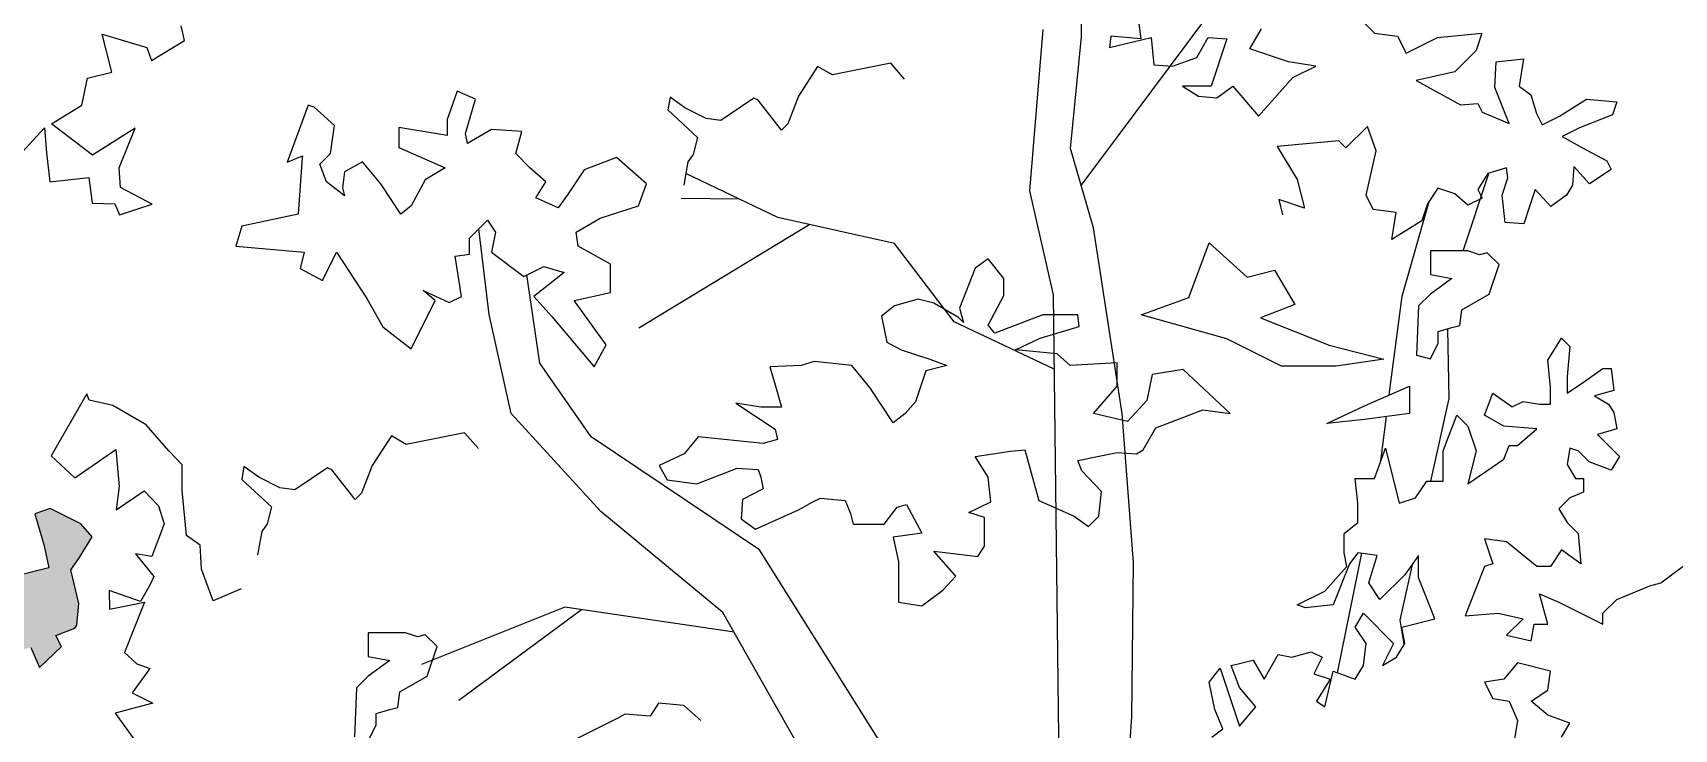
# Model space of a CAD drawing. Header units: millimetres. Extents: x -4829 to 17751, y -2575 to 15731.
# Drawn here: x 7562.3 to 7961.1, y 15232.1 to 15401.2 of the extents above; entities that cross this region are included whole.
import ezdxf

# ---------------------------------------------------------------- set-up
doc = ezdxf.new("R2010")
doc.units = ezdxf.units.MM
for name, color, linetype, lineweight in [('Alberi_tronco', 7, 'Continuous', 25), ('Albero_foglie', 7, 'Continuous', 25), ('retini', 253, 'Continuous', 13)]:
    doc.layers.add(name, color=color, linetype=linetype, lineweight=lineweight)

msp = doc.modelspace()

# ---------------------------------------------------------------- hatches: boundary and pattern name
at = {"layer": 'retini'}
h = msp.add_hatch(dxfattribs=at)
h.set_pattern_fill('GRAVEL', color=256, scale=2, angle=90)
h.paths.add_polyline_path([(7805.27, 14989.61), (7776.5, 15037.16), (7766.7, 15045.94), (7760.77, 15052.95), (7744.01, 15065.57), (7736.6, 15069.16), (7726.8, 15065.12), (7714.16, 15069.84), (7703.08, 15064.32), (7673.2, 15063.9), (7655.33, 15063.85), (7646.94, 15058.88), (7645.96, 15057.18), (7641.73, 15052.58), (7641.07, 15048.66), (7634.56, 15050.36), (7630.28, 15044.89), (7627.79, 15055.16), (7625.47, 15053.1), (7623.93, 15049.23), (7620.67, 15053.82), (7618.09, 15054.86), (7608.54, 15049.69), (7605.53, 15052.96), (7601.83, 15055.37), (7608.32, 15061.15), (7587.85, 15062.48), (7592.13, 15067.95), (7592.33, 15071.46), (7587.89, 15070.84), (7586.91, 15076.63), (7585.92, 15082.41), (7580.29, 15084.06), (7574.71, 15086.59), (7566.15, 15083.13), (7563.41, 15089.02), (7564.54, 15093.35), (7559.16, 15099.39), (7566.49, 15104.25), (7575.31, 15112.09), (7567.66, 15116.95), (7575.66, 15125.72), (7582, 15128.87), (7588.92, 15126.71), (7591.09, 15126.14), (7590.59, 15117.36), (7593.53, 15114.99), (7600.65, 15116.33), (7596.42, 15111.73), (7600.92, 15105.74), (7601.49, 15100.43), (7608.2, 15102.23), (7610.26, 15107.4), (7614.65, 15107.14), (7614.39, 15110.24), (7615.01, 15113.28), (7609.07, 15117.15), (7610.66, 15121.9), (7606.73, 15130.06), (7600.9, 15128.2), (7598.93, 15132.28), (7595.27, 15129.86), (7592.38, 15133.11), (7592.78, 15140.13), (7593.92, 15144.47), (7598.82, 15145.5), (7592.2, 15152.93), (7595.45, 15155.82), (7601.91, 15153.24), (7603.09, 15158.46), (7611.14, 15160.63), (7609.23, 15165.58), (7616.6, 15171.31), (7626.12, 15173.94), (7635.5, 15178.8), (7632.53, 15180.58), (7620.19, 15185.56), (7577.66, 15190.57), (7577.23, 15196.17), (7576.36, 15198.76), (7579.82, 15197.04), (7585.25, 15200.58), (7576.35, 15213.86), (7573.33, 15216.45), (7571.86, 15219.13), (7571.27, 15219.39), (7570.3, 15217.68), (7563.82, 15223.48), (7557.94, 15215.35), (7555.19, 15216.21), (7553.4, 15219.19), (7558.72, 15222.66), (7553.84, 15230.69), (7542.83, 15234.13), (7546.82, 15235.76), (7554.19, 15236.62), (7543.17, 15246.27), (7552.41, 15249.73), (7561.85, 15251.91), (7563.95, 15247.02), (7569.33, 15252.14), (7567.91, 15254.85), (7572.53, 15256.58), (7573.07, 15257.32), (7573.52, 15262.62), (7571.55, 15270.79), (7573.69, 15273.75), (7576.79, 15278.82), (7574, 15281.96), (7566.55, 15285.66), (7562.83, 15284.4), (7565.06, 15276.6), (7566.25, 15271.24), (7555.27, 15268.48), (7552, 15272.52), (7550.28, 15277.14), (7544.96, 15273.67), (7540.24, 15272.58), (7535.76, 15278.06), (7530.96, 15271.4), (7524.35, 15273.92), (7529.3, 15277.67), (7526.46, 15283.09), (7519.55, 15287.52), (7539.19, 15295.63), (7536.61, 15301.53), (7534.21, 15297.08), (7530.78, 15295.37), (7524.96, 15297.76), (7522.91, 15297.42), (7522.57, 15294.34), (7518.8, 15291.6), (7518.46, 15295.37), (7516.74, 15296.4), (7514.69, 15292.97), (7512.63, 15295.71), (7514.69, 15301.19), (7518.46, 15305.63), (7519.48, 15308.03), (7515.72, 15309.4), (7512.03, 15313.47), (7512.25, 15298.1), (7508.96, 15296.38), (7507.05, 15299.4), (7504.32, 15307.51), (7502.65, 15311.98), (7498.58, 15301.83), (7496.73, 15301.53), (7494.65, 15287.89), (7488.7, 15283.6), (7485.92, 15290.51), (7489.03, 15294.82), (7488.97, 15298.13), (7482.74, 15294.04), (7479.23, 15293.71), (7480.98, 15303.49), (7489.85, 15311.81), (7487.75, 15314.56), (7492.56, 15327.45), (7493.74, 15331.92), (7485.2, 15327.45), (7472.61, 15330.4), (7471.06, 15335.61), (7487.44, 15335.65), (7490, 15337.49), (7489.71, 15342.48), (7384.17, 15342.48), (6319.27, 15342.48), (6319.27, 14742.48), (7811.33, 14742.48), (7813.69, 14882.56), (7814.11, 14941.74), (7814.1, 14952.13)])
h.paths.add_polyline_path([(8319.27, 15342.48), (8130.65, 15342.48), (8130.93, 15341.47), (8137.26, 15340.2), (8140.35, 15334.32), (8139.46, 15326.6), (8134.47, 15331.22), (8132.12, 15326.1), (8129.02, 15323.76), (8127.25, 15324.77), (8124.18, 15326.68), (8102.85, 15325.1), (8100.41, 15318.95), (8108.77, 15321.23), (8112.75, 15323.06), (8114.77, 15310.16), (8117.56, 15310.92), (8124.77, 15309.15), (8135.79, 15309.91), (8134.64, 15305.86), (8132.43, 15303.02), (8129.2, 15298.4), (8121.16, 15297.71), (8118.19, 15297.64), (8114.39, 15295.11), (8109.38, 15291.51), (8102.68, 15294.16), (8097.61, 15293.53), (8094.58, 15296.44), (8070.7, 15283.8), (8068.22, 15281.33), (8074.41, 15273.91), (8073.17, 15269.59), (8085.54, 15271.44), (8087.4, 15270.21), (8085.54, 15265.26), (8083.07, 15265.26), (8082.45, 15261.55), (8089.26, 15255.99), (8091.73, 15255.99), (8097.3, 15254.76), (8091.11, 15249.81), (8104.1, 15244.87), (8107.81, 15243.02), (8094.82, 15234.36), (8090.49, 15236.22), (8089.26, 15238.07), (8081.21, 15234.98), (8081.83, 15231.27), (8091.11, 15228.18), (8085.54, 15212.12), (8081.83, 15217.68), (8078.12, 15217.06), (8083.69, 15206.56), (8080.6, 15199.76), (8070.7, 15199.14), (8065.13, 15194.2), (8062.66, 15188.63), (8057.09, 15182.46), (8053.38, 15183.07), (8045.53, 15179.24), (8038.25, 15185.54), (8025.63, 15183.12), (8020.29, 15178.27), (8008.15, 15186.03), (7997.26, 15182.06), (7990.57, 15180.72), (7995.25, 15176.04), (7992.58, 15173.37), (7985.89, 15176.04), (7985.89, 15171.36), (7977.86, 15174.04), (7975.86, 15170.03), (7973.18, 15166.69), (7967.16, 15172.7), (7970.51, 15164.68), (7968.5, 15161.34), (7963.82, 15165.35), (7963.15, 15172.7), (7956.46, 15168.69), (7947.77, 15165.57), (7943.33, 15168.53), (7938.28, 15171.8), (7929.81, 15175.05), (7927.96, 15163.92), (7923.63, 15150.95), (7931.05, 15146), (7926.72, 15139.21), (7923.63, 15132.41), (7925.48, 15130.55), (7921.77, 15129.32), (7914.97, 15136.12), (7913.73, 15139.82), (7905.69, 15141.06), (7908.78, 15137.35), (7908.78, 15130.55), (7908.16, 15128.08), (7906.51, 15127.09), (7910.38, 15124.52), (7912.23, 15118.97), (7903.6, 15111.58), (7903.6, 15109.73), (7889.42, 15119.59), (7882.02, 15116.51), (7880.17, 15118.97), (7873.39, 15115.89), (7871.54, 15111.58), (7867.84, 15109.73), (7865.53, 15112.61), (7850.06, 15035.09), (7850.44, 15023.58), (7849.96, 15007.63), (7847.92, 14994.26), (7849.32, 14968.88), (7850.14, 14897.1), (7851.67, 14742.48), (8319.27, 14742.48)])

# ---------------------------------------------------------------- linework, layer by layer
at = {"layer": 'Alberi_tronco'}
for p, q in [((7817.07, 15400.22), (7817.37, 15428.46)), ((7817.05, 15364.1), (7852.01, 15411)), ((7804.56, 15362.79), (7807.81, 15402.05)), ((7814.44, 15373.08), (7817.07, 15400.22)), ((7820.01, 15353.88), (7814.44, 15373.08)), ((7909.79, 15348.24), (7916.01, 15367.06)), ((7810.25, 15337.55), (7804.56, 15362.79)), ((7894.98, 15337.22), (7901.54, 15360.24)), ((7673.18, 15332.8), (7670.68, 15353.62)), ((7826.96, 15308.78), (7820.01, 15353.88)), ((7685.52, 15320.95), (7682.32, 15342.41)), ((7811.88, 15204.19), (7810.25, 15337.55)), ((7891.87, 15313.26), (7894.98, 15337.22)), ((7678.56, 15308.71), (7673.18, 15332.8)), ((7906.42, 15312.38), (7906.08, 15329.34)), ((7697.98, 15303.04), (7685.52, 15320.95)), ((7901.99, 15292.31), (7906.42, 15312.38)), ((7700.35, 15284.93), (7678.56, 15308.71)), ((7829.7, 15272.52), (7826.96, 15308.78)), ((7889.79, 15297.23), (7891.18, 15307.98)), ((7738.86, 15275.61), (7697.98, 15303.04)), ((7729.95, 15260.45), (7700.35, 15284.93)), ((7768.92, 15227.8), (7738.86, 15275.61)), ((7829.29, 15235.05), (7829.7, 15272.52)), ((7879.28, 15245.8), (7885.22, 15274.79)), ((7894.52, 15258.54), (7897.58, 15272.36)), ((7691.59, 15261.71), (7656.72, 15247.76)), ((7695.65, 15261.1), (7665.82, 15239.01)), ((7732.7, 15255.6), (7691.59, 15261.71)), ((7763.39, 15201.47), (7729.95, 15260.45)), ((7895.48, 15252.69), (7894.52, 15258.54)), ((7828.06, 15217.23), (7829.29, 15235.05))]:
    msp.add_line(p, q, dxfattribs=at)
at = {"layer": 'Albero_foglie'}
for p, q in [((7599.2, 15399.31), (7598.4, 15402.92)), ((7830.84, 15404.61), (7831.54, 15399.73)), ((7884.79, 15404.61), (7888.27, 15401.13)), ((7581.54, 15391.62), (7579.17, 15400.9)), ((7579.17, 15400.9), (7590.03, 15397.61)), ((7591.18, 15394.5), (7599.2, 15399.31)), ((7824.23, 15400.43), (7823.89, 15397.64)), ((7823.89, 15397.64), (7833.98, 15400.08)), ((7831.54, 15399.73), (7824.23, 15400.43)), ((7833.98, 15400.08), (7834.68, 15393.46)), ((7845.12, 15395.2), (7847.9, 15400.08)), ((7847.9, 15400.08), (7852.43, 15399.73)), ((7852.43, 15399.73), (7848.61, 15388.24)), ((7858, 15397.29), (7860.78, 15402.17)), ((7888.27, 15401.13), (7893.84, 15400.43)), ((7893.84, 15400.43), (7895.93, 15396.25)), ((7895.93, 15396.25), (7903.59, 15400.08)), ((7903.59, 15400.08), (7914.38, 15401.13)), ((7914.38, 15401.13), (7912.99, 15396.95)), ((7590.03, 15397.61), (7591.18, 15394.5)), ((7839.21, 15393.12), (7845.12, 15395.2)), ((7867.4, 15394.16), (7858, 15397.29)), ((7912.99, 15396.95), (7907.77, 15391.72)), ((7575.61, 15390.22), (7581.54, 15391.62)), ((7752.96, 15393.06), (7748.32, 15385.84)), ((7756.57, 15390.99), (7752.96, 15393.06)), ((7770.75, 15393.83), (7756.57, 15390.99)), ((7774.1, 15389.96), (7770.75, 15393.83)), ((7834.68, 15393.46), (7839.21, 15393.12)), ((7874.01, 15393.12), (7867.4, 15394.16)), ((7868.44, 15390.33), (7874.01, 15393.12)), ((7907.77, 15391.72), (7898.38, 15389.63)), ((7917.52, 15387.89), (7917.86, 15394.16)), ((7917.86, 15394.16), (7924.48, 15394.86)), ((7924.48, 15394.86), (7923.44, 15388.24)), ((7574.26, 15383.62), (7575.61, 15390.22)), ((7665.46, 15387.02), (7663.01, 15380.17)), ((7669.86, 15385.06), (7665.46, 15387.02)), ((7848.61, 15388.24), (7841.65, 15388.24)), ((7841.65, 15388.24), (7845.48, 15385.8)), ((7850, 15385.45), (7853.83, 15388.24)), ((7853.83, 15388.24), (7860.1, 15380.93)), ((7860.1, 15380.93), (7868.44, 15390.33)), ((7898.38, 15389.63), (7909.17, 15383.71)), ((7921.01, 15379.19), (7917.52, 15387.89)), ((7923.44, 15388.24), (7926.22, 15386.15)), ((7566.85, 15379.13), (7574.26, 15383.62)), ((7629.25, 15383.6), (7624.1, 15369.81)), ((7630.72, 15383.11), (7629.25, 15383.6)), ((7635.61, 15378.71), (7630.72, 15383.11)), ((7667.42, 15376.75), (7669.86, 15385.06)), ((7717.13, 15385.58), (7716.61, 15382.49)), ((7720.73, 15383), (7717.13, 15385.58)), ((7725.89, 15380.43), (7720.73, 15383)), ((7737.49, 15385.32), (7729.49, 15379.91)), ((7738.52, 15384.81), (7737.49, 15385.32)), ((7744.18, 15377.59), (7738.52, 15384.81)), ((7748.32, 15385.84), (7745.73, 15379.14)), ((7845.48, 15385.8), (7850, 15385.45)), ((7909.17, 15383.71), (7913.35, 15384.06)), ((7913.35, 15384.06), (7914.39, 15381.97)), ((7926.22, 15386.15), (7927.62, 15381.62)), ((7933.19, 15380.93), (7939.8, 15385.11)), ((7939.8, 15385.11), (7947.11, 15384.41)), ((7947.11, 15384.41), (7946.06, 15381.28)), ((7576.86, 15371.52), (7566.85, 15379.13)), ((7663.01, 15380.17), (7663.01, 15376.26)), ((7716.61, 15382.49), (7723.82, 15375.79)), ((7729.49, 15379.91), (7725.89, 15380.43)), ((7745.73, 15379.14), (7744.18, 15377.59)), ((7914.39, 15381.97), (7921.01, 15379.19)), ((7927.62, 15381.62), (7929.01, 15378.84)), ((7929.01, 15378.84), (7933.19, 15380.93)), ((7946.06, 15381.28), (7938.06, 15378.14)), ((7555.25, 15367.29), (7565.14, 15378.15)), ((7565.14, 15378.15), (7565.64, 15372.06)), ((7587.24, 15378.03), (7576.86, 15371.52)), ((7583.3, 15368.38), (7587.24, 15378.03)), ((7634.63, 15371.87), (7635.61, 15378.71)), ((7663.01, 15376.26), (7651.27, 15378.22)), ((7651.27, 15378.22), (7651.27, 15373.33)), ((7667.9, 15374.31), (7667.42, 15376.75)), ((7673.78, 15377.73), (7667.9, 15374.31)), ((7681.12, 15377.24), (7673.78, 15377.73)), ((7679.65, 15371.87), (7681.12, 15377.24)), ((7723.82, 15375.79), (7722.78, 15371.66)), ((7879.59, 15375.01), (7864.63, 15373.61)), ((7881.33, 15373.27), (7879.59, 15375.01)), ((7886.55, 15378.49), (7881.33, 15373.27)), ((7888.64, 15372.57), (7886.55, 15378.49)), ((7938.06, 15378.14), (7933.89, 15376.05)), ((7933.89, 15376.05), (7938.76, 15373.27)), ((7565.64, 15372.06), (7566.48, 15365)), ((7624.1, 15369.81), (7627.82, 15371.31)), ((7627.82, 15371.31), (7627.79, 15370.89)), ((7632.09, 15369.32), (7634.63, 15371.87)), ((7651.27, 15373.33), (7662.52, 15368.44)), ((7683.07, 15368.44), (7679.65, 15371.87)), ((7722.78, 15371.66), (7721.49, 15369.86)), ((7864.63, 15373.61), (7869.51, 15365.6)), ((7886.22, 15361.77), (7888.64, 15372.57)), ((7938.76, 15373.27), (7944.68, 15370.13)), ((7583.63, 15363.6), (7583.3, 15368.38)), ((7627.79, 15370.89), (7626.81, 15357.2)), ((7633.66, 15365.02), (7632.09, 15369.32)), ((7638.06, 15367.47), (7637.57, 15363.56)), ((7642.46, 15369.91), (7638.06, 15367.47)), ((7646.87, 15364.53), (7642.46, 15369.91)), ((7662.52, 15368.44), (7657.63, 15365.51)), ((7686.99, 15365.02), (7683.07, 15368.44)), ((7696.28, 15367.95), (7692.37, 15362.09)), ((7704.11, 15370.89), (7696.28, 15367.95)), ((7711.45, 15364.53), (7704.11, 15370.89)), ((7721.49, 15369.86), (7720.46, 15364.19)), ((7743.31, 15356.39), (7720.98, 15367.06)), ((7915.8, 15367), (7913.36, 15363.17)), ((7920.32, 15368.39), (7915.8, 15367)), ((7920.67, 15365.95), (7920.32, 15368.39)), ((7936.68, 15368.74), (7936.33, 15364.21)), ((7940.51, 15364.56), (7936.68, 15368.74)), ((7945.73, 15368.04), (7940.51, 15364.56)), ((7944.68, 15370.13), (7945.73, 15368.04)), ((7566.48, 15365), (7575.98, 15366.1)), ((7575.98, 15366.1), (7576.76, 15359.85)), ((7591.31, 15359.57), (7583.63, 15363.6)), ((7638.06, 15361.6), (7633.66, 15365.02)), ((7637.57, 15363.56), (7638.06, 15361.6)), ((7651.76, 15357.2), (7646.87, 15364.53)), ((7657.63, 15365.51), (7654.21, 15359.16)), ((7684.54, 15361.11), (7686.99, 15365.02)), ((7709.49, 15359.16), (7711.45, 15364.53)), ((7869.51, 15365.6), (7871.25, 15358.64)), ((7903.62, 15363.51), (7901.18, 15359.68)), ((7907.79, 15362.12), (7903.62, 15363.51)), ((7913.36, 15363.17), (7914.41, 15361.08)), ((7919.28, 15361.77), (7920.67, 15365.95)), ((7927.28, 15363.17), (7925.9, 15358.99)), ((7931.12, 15358.99), (7927.28, 15363.17)), ((7936.33, 15364.21), (7934.94, 15361.77)), ((7576.76, 15359.85), (7582.29, 15359.65)), ((7582.29, 15359.65), (7583.38, 15356.97)), ((7583.38, 15356.97), (7591.31, 15359.57)), ((7654.21, 15359.16), (7651.76, 15357.2)), ((7689.92, 15358.67), (7684.54, 15361.11)), ((7692.37, 15362.09), (7689.92, 15358.67)), ((7700.2, 15356.22), (7709.49, 15359.16)), ((7734, 15360.84), (7719.88, 15361)), ((7871.25, 15358.64), (7864.99, 15360.73)), ((7864.99, 15360.73), (7865.92, 15357)), ((7887.96, 15358.29), (7886.22, 15361.77)), ((7901.18, 15359.68), (7899.79, 15355.51)), ((7910.93, 15359.34), (7907.79, 15362.12)), ((7914.41, 15361.08), (7910.93, 15359.34)), ((7919.98, 15355.16), (7919.28, 15361.77)), ((7934.94, 15361.77), (7931.12, 15358.99)), ((7626.81, 15357.2), (7613.11, 15354.27)), ((7670.35, 15353.29), (7672.8, 15355.73)), ((7672.8, 15355.73), (7674.75, 15352.8)), ((7694.33, 15352.8), (7700.2, 15356.22)), ((7771.68, 15350.04), (7743.31, 15356.39)), ((7893.53, 15357.59), (7887.96, 15358.29)), ((7892.49, 15350.98), (7893.53, 15357.59)), ((7899.79, 15355.51), (7892.49, 15350.98)), ((7924.51, 15354.81), (7919.98, 15355.16)), ((7925.9, 15358.99), (7924.51, 15354.81)), ((7613.11, 15354.27), (7611.64, 15349.38)), ((7668.39, 15351.34), (7670.35, 15353.29)), ((7668.39, 15347.43), (7668.39, 15351.34)), ((7674.75, 15352.8), (7673.78, 15347.91)), ((7694.81, 15349.38), (7694.33, 15352.8)), ((7751.1, 15354.64), (7709.55, 15329.49)), ((7611.64, 15349.38), (7628.27, 15347.91)), ((7628.27, 15347.91), (7627.3, 15344)), ((7632.68, 15341.07), (7636.1, 15347.91)), ((7636.1, 15347.91), (7643.44, 15336.67)), ((7664.97, 15346.94), (7668.39, 15347.43)), ((7673.78, 15347.91), (7681.6, 15342.05)), ((7702.64, 15344.98), (7694.81, 15349.38)), ((7786.17, 15331.02), (7771.68, 15350.04)), ((7843.19, 15336.95), (7848.13, 15350.23)), ((7848.13, 15350.23), (7857.32, 15341.89)), ((7910.91, 15348.24), (7901.84, 15348.24)), ((7901.84, 15348.24), (7901.84, 15342.51)), ((7913.77, 15347.28), (7910.91, 15348.24)), ((7915.68, 15347.76), (7913.77, 15347.28)), ((7918.55, 15344.9), (7915.68, 15347.76)), ((7627.3, 15344), (7632.68, 15341.07)), ((7666.44, 15337.16), (7664.97, 15346.94)), ((7681.6, 15342.05), (7686.5, 15344.49)), ((7686.5, 15344.49), (7691.39, 15343.03)), ((7702.64, 15338.14), (7702.64, 15344.98)), ((7791.29, 15344.07), (7787.49, 15334.29)), ((7794.44, 15346.28), (7791.29, 15344.07)), ((7798.23, 15341.54), (7794.44, 15346.28)), ((7857.32, 15341.89), (7863.96, 15343.59)), ((7863.96, 15343.59), (7868.9, 15335.25)), ((7916.16, 15337.74), (7918.55, 15344.9)), ((7691.39, 15343.03), (7684.05, 15337.16)), ((7798.23, 15337.44), (7798.23, 15341.54)), ((7901.84, 15342.51), (7907.09, 15341.56)), ((7907.09, 15341.56), (7901.84, 15337.74)), ((7643.44, 15336.67), (7647.36, 15329.83)), ((7654.21, 15324.45), (7660.08, 15336.18)), ((7660.08, 15336.18), (7657.14, 15338.63)), ((7657.14, 15338.63), (7663.5, 15335.69)), ((7663.5, 15335.69), (7666.44, 15337.16)), ((7684.05, 15337.16), (7688.45, 15332.27)), ((7693.84, 15336.18), (7702.64, 15338.14)), ((7701.66, 15325.43), (7693.84, 15336.18)), ((7777.39, 15336.49), (7771.7, 15334.92)), ((7781.18, 15335.55), (7777.39, 15336.49)), ((7787.18, 15332.08), (7781.18, 15335.55)), ((7794.44, 15330.18), (7798.23, 15337.44)), ((7831.6, 15332.71), (7843.19, 15336.95)), ((7868.9, 15335.25), (7860.57, 15332)), ((7901.84, 15337.74), (7898.97, 15334.88)), ((7909.48, 15333.92), (7916.16, 15337.74)), ((7688.45, 15332.27), (7698.73, 15320.05)), ((7771.7, 15334.92), (7768.54, 15332.39)), ((7768.54, 15332.39), (7769.8, 15326.08)), ((7788.44, 15330.81), (7787.18, 15332.08)), ((7787.49, 15334.29), (7788.44, 15330.81)), ((7807.71, 15332.71), (7796.02, 15328.29)), ((7816.24, 15332.71), (7807.71, 15332.71)), ((7816.56, 15329.87), (7816.24, 15332.71)), ((7852.37, 15326.91), (7831.6, 15332.71)), ((7860.57, 15332), (7877.24, 15325.36)), ((7898.97, 15334.88), (7898.49, 15322.95)), ((7909, 15330.11), (7909.48, 15333.92)), ((7647.36, 15329.83), (7654.21, 15324.45)), ((7810.47, 15319.51), (7786.17, 15331.02)), ((7796.02, 15328.29), (7794.44, 15330.18)), ((7807.08, 15327.03), (7816.56, 15329.87)), ((7903.75, 15328.67), (7907.09, 15329.63)), ((7903.75, 15325.81), (7903.75, 15328.67)), ((7907.09, 15329.63), (7909, 15330.11)), ((7698.73, 15320.05), (7701.66, 15325.43)), ((7769.8, 15326.08), (7773.28, 15324.19)), ((7773.28, 15324.19), (7780.23, 15321.98)), ((7801.08, 15324.19), (7807.08, 15327.03)), ((7811.19, 15323.24), (7801.08, 15324.19)), ((7814.35, 15320.4), (7811.19, 15323.24)), ((7865.65, 15320.27), (7852.37, 15326.91)), ((7877.24, 15325.36), (7890.52, 15321.96)), ((7901.84, 15321.99), (7903.75, 15325.81)), ((7930.38, 15321.71), (7933.72, 15327.05)), ((7933.72, 15327.05), (7935.73, 15325.05)), ((7935.73, 15325.05), (7935.06, 15317.7)), ((7748.96, 15320.4), (7741.37, 15320.08)), ((7741.37, 15320.08), (7742.64, 15315.67)), ((7752.11, 15321.35), (7748.96, 15320.4)), ((7761.28, 15320.4), (7752.11, 15321.35)), ((7765.7, 15315.03), (7761.28, 15320.4)), ((7779.28, 15319.14), (7776.75, 15311.56)), ((7784.34, 15320.4), (7779.28, 15319.14)), ((7780.23, 15321.98), (7784.34, 15320.4)), ((7825.72, 15321.03), (7814.35, 15320.4)), ((7825.72, 15315.35), (7825.72, 15321.03)), ((7841.83, 15319.45), (7834.25, 15318.19)), ((7853.2, 15308.72), (7841.83, 15319.45)), ((7878.93, 15320.27), (7865.65, 15320.27)), ((7890.52, 15321.96), (7878.93, 15320.27)), ((7898.49, 15322.95), (7901.84, 15321.99)), ((7931.04, 15315.03), (7930.38, 15321.71)), ((7939.07, 15316.36), (7943.75, 15319.7)), ((7943.75, 15319.7), (7945.76, 15319.7)), ((7945.76, 15319.7), (7946.43, 15314.36)), ((7742.64, 15315.67), (7744.22, 15310.3)), ((7820.03, 15308.72), (7825.72, 15315.35)), ((7834.25, 15318.19), (7832.98, 15311.88)), ((7885.81, 15310.62), (7896.79, 15315.39)), ((7896.79, 15315.39), (7896.79, 15313.01)), ((7935.06, 15317.7), (7935.06, 15313.69)), ((7935.06, 15313.69), (7939.07, 15316.36)), ((7575.44, 15313.55), (7566.78, 15298.43)), ((7576.02, 15312.01), (7575.44, 15313.55)), ((7581.79, 15310.66), (7576.02, 15312.01)), ((7739.16, 15310.3), (7733.16, 15311.25)), ((7733.16, 15311.25), (7742.64, 15304.94)), ((7771.38, 15306.51), (7765.7, 15315.03)), ((7776.75, 15311.56), (7774.23, 15308.72)), ((7832.98, 15311.88), (7828.24, 15306.83)), ((7896.79, 15313.01), (7896.79, 15308.72)), ((7914.99, 15308.34), (7917, 15313.69)), ((7917, 15313.69), (7921.68, 15310.35)), ((7921.68, 15310.35), (7924.36, 15311.68)), ((7924.36, 15311.68), (7928.37, 15311.02)), ((7931.04, 15311.02), (7931.04, 15315.03)), ((7946.43, 15314.36), (7941.75, 15313.02)), ((7941.75, 15313.02), (7945.09, 15311.02)), ((7589.84, 15305.97), (7581.79, 15310.66)), ((7744.22, 15310.3), (7739.16, 15310.3)), ((7774.23, 15308.72), (7771.38, 15306.51)), ((7828.24, 15306.83), (7820.03, 15308.72)), ((7835.19, 15305.25), (7846.57, 15309.67)), ((7846.57, 15309.67), (7853.2, 15308.72)), ((7876.73, 15306.33), (7885.81, 15310.62)), ((7885.81, 15307.28), (7876.73, 15306.33)), ((7896.79, 15308.72), (7885.81, 15307.28)), ((7904.96, 15299.66), (7908.3, 15308.34)), ((7908.3, 15308.34), (7910.98, 15305.67)), ((7919.67, 15305.67), (7914.99, 15308.34)), ((7928.37, 15311.02), (7931.04, 15311.02)), ((7945.09, 15311.02), (7946.43, 15309.01)), ((7946.43, 15309.01), (7947.1, 15305)), ((7595.42, 15299.69), (7589.84, 15305.97)), ((7649.44, 15303.32), (7644.79, 15296.1)), ((7653.04, 15301.25), (7649.44, 15303.32)), ((7667.22, 15304.09), (7653.04, 15301.25)), ((7670.57, 15300.22), (7667.22, 15304.09)), ((7742.64, 15304.94), (7743.27, 15302.41)), ((7832.04, 15299.89), (7835.19, 15305.25)), ((7910.98, 15305.67), (7912.99, 15299.66)), ((7927.7, 15305), (7919.67, 15305.67)), ((7923.02, 15300.99), (7927.7, 15305)), ((7947.1, 15305), (7942.41, 15303.67)), ((7942.41, 15303.67), (7945.09, 15300.99)), ((7572.52, 15293.16), (7582.52, 15300)), ((7582.52, 15300), (7583.32, 15290.99)), ((7598.58, 15296.28), (7595.42, 15299.69)), ((7724, 15303.04), (7720.53, 15298.94)), ((7739.79, 15301.46), (7724, 15303.04)), ((7743.27, 15302.41), (7739.79, 15301.46)), ((7791.29, 15298.31), (7799.81, 15299.57)), ((7799.81, 15299.57), (7803.29, 15299.89)), ((7803.29, 15299.89), (7805.5, 15292)), ((7816.24, 15297.36), (7825.72, 15299.26)), ((7825.72, 15299.26), (7830.46, 15298.94)), ((7830.46, 15298.94), (7832.04, 15299.89)), ((7888.24, 15292.97), (7890.92, 15300.33)), ((7890.92, 15300.33), (7894.26, 15286.96)), ((7904.96, 15292.31), (7904.96, 15299.66)), ((7912.99, 15299.66), (7910.98, 15291.64)), ((7919.67, 15297.65), (7921.01, 15300.99)), ((7921.01, 15300.99), (7923.02, 15300.99)), ((7935.73, 15300.33), (7935.06, 15296.32)), ((7937.73, 15299.66), (7935.73, 15300.33)), ((7940.41, 15296.98), (7937.73, 15299.66)), ((7945.09, 15300.99), (7947.77, 15298.32)), ((7566.78, 15298.43), (7572.52, 15293.16)), ((7598.6, 15290.08), (7598.58, 15296.28)), ((7613.6, 15295.84), (7613.08, 15292.75)), ((7617.21, 15293.26), (7613.6, 15295.84)), ((7633.96, 15295.58), (7625.97, 15290.17)), ((7634.99, 15295.07), (7633.96, 15295.58)), ((7644.79, 15296.1), (7642.2, 15289.4)), ((7720.53, 15298.94), (7714.52, 15296.1)), ((7714.52, 15296.1), (7716.42, 15292.63)), ((7723.68, 15291.68), (7733.48, 15295.47)), ((7733.48, 15295.47), (7738.53, 15295.15)), ((7794.44, 15293.26), (7791.29, 15298.31)), ((7817.19, 15294.84), (7816.24, 15297.36)), ((7910.98, 15291.64), (7919.67, 15297.65)), ((7935.06, 15296.32), (7937.06, 15292.97)), ((7945.76, 15294.98), (7940.41, 15296.98)), ((7947.77, 15298.32), (7945.76, 15294.98)), ((7613.08, 15292.75), (7620.29, 15286.05)), ((7622.36, 15290.68), (7617.21, 15293.26)), ((7640.66, 15287.85), (7634.99, 15295.07)), ((7716.42, 15292.63), (7723.68, 15291.68)), ((7738.53, 15295.15), (7739.16, 15293.26)), ((7739.16, 15293.26), (7739.79, 15290.42)), ((7795.08, 15287.26), (7794.44, 15293.26)), ((7805.5, 15292), (7806.76, 15287.58)), ((7821.93, 15289.79), (7817.19, 15294.84)), ((7884.23, 15286.96), (7883.56, 15292.97)), ((7883.56, 15292.97), (7888.24, 15292.97)), ((7898.27, 15288.3), (7900.95, 15292.31)), ((7900.95, 15292.31), (7904.96, 15292.31)), ((7937.06, 15292.97), (7939.07, 15292.97)), ((7939.07, 15292.97), (7939.07, 15289.63)), ((7583.32, 15290.99), (7582.6, 15285.32)), ((7582.6, 15285.32), (7589.36, 15290)), ((7589.36, 15290), (7592.89, 15286.33)), ((7599.7, 15279.15), (7598.6, 15290.08)), ((7625.97, 15290.17), (7622.36, 15290.68)), ((7642.2, 15289.4), (7640.66, 15287.85)), ((7734.74, 15287.89), (7734.42, 15283.16)), ((7739.79, 15290.42), (7734.74, 15287.89)), ((7748.32, 15285.37), (7751.8, 15287.26)), ((7751.8, 15287.26), (7753.69, 15288.21)), ((7753.69, 15288.21), (7759.7, 15287.58)), ((7759.7, 15287.58), (7760.96, 15284.42)), ((7789.71, 15284.74), (7795.08, 15287.26)), ((7806.76, 15287.58), (7815.29, 15283.79)), ((7821.3, 15283.79), (7821.93, 15289.79)), ((7894.26, 15286.96), (7898.27, 15288.3)), ((7935.73, 15288.3), (7933.05, 15285.62)), ((7939.07, 15289.63), (7935.73, 15288.3)), ((7566.55, 15285.66), (7562.83, 15284.4)), ((7562.83, 15284.4), (7565.06, 15276.6)), ((7574, 15281.96), (7566.55, 15285.66)), ((7592.89, 15286.33), (7594.24, 15281.98)), ((7620.29, 15286.05), (7619.26, 15281.92)), ((7737.9, 15280.64), (7748.32, 15285.37)), ((7760.96, 15284.42), (7761.59, 15281.9)), ((7769.17, 15281.9), (7772.33, 15286)), ((7772.33, 15286), (7774.54, 15286.63)), ((7774.54, 15286.63), (7778.33, 15279.69)), ((7793.5, 15283.48), (7789.71, 15284.74)), ((7793.5, 15276.53), (7793.5, 15283.48)), ((7815.29, 15283.79), (7818.77, 15281.27)), ((7818.77, 15281.27), (7821.3, 15283.79)), ((7884.23, 15282.28), (7884.23, 15286.96)), ((7933.05, 15285.62), (7935.06, 15282.28)), ((7576.79, 15278.82), (7574, 15281.96)), ((7594.24, 15281.98), (7591.28, 15273.99)), ((7617.97, 15280.12), (7616.93, 15274.45)), ((7619.26, 15281.92), (7617.97, 15280.12)), ((7734.42, 15283.16), (7737.9, 15280.64)), ((7761.59, 15281.9), (7769.17, 15281.9)), ((7778.33, 15279.69), (7771.38, 15278.74)), ((7880.88, 15279.61), (7884.23, 15282.28)), ((7880.88, 15274.93), (7880.88, 15279.61)), ((7935.06, 15282.28), (7937.73, 15279.61)), ((7937.73, 15279.61), (7938.4, 15272.26)), ((7565.06, 15276.6), (7566.25, 15271.24)), ((7573.69, 15273.75), (7576.79, 15278.82)), ((7603.03, 15276.75), (7599.7, 15279.15)), ((7603.31, 15270.92), (7603.03, 15276.75)), ((7771.38, 15278.74), (7772.65, 15272.75)), ((7786.55, 15269.27), (7781.18, 15275.27)), ((7781.18, 15275.27), (7791.92, 15274.01)), ((7791.92, 15274.01), (7793.5, 15276.53)), ((7920.34, 15277.61), (7914.99, 15278.27)), ((7914.99, 15278.27), (7917, 15272.26)), ((7927.7, 15271.59), (7920.34, 15277.61)), ((7933.72, 15275.6), (7931.04, 15271.59)), ((7938.4, 15272.26), (7933.72, 15275.6)), ((7571.55, 15270.79), (7573.69, 15273.75)), ((7591.28, 15273.99), (7587.26, 15274.64)), ((7587.26, 15274.64), (7591.73, 15269.16)), ((7772.65, 15272.75), (7772.65, 15262.96)), ((7876.2, 15265.58), (7881.55, 15271.59)), ((7882.22, 15272.26), (7878.21, 15262.24)), ((7881.55, 15271.59), (7880.88, 15274.93)), ((7884.23, 15274.93), (7882.22, 15272.26)), ((7888.91, 15274.27), (7884.23, 15274.93)), ((7886.9, 15267.58), (7888.91, 15274.27)), ((7898.94, 15274.27), (7895.6, 15269.59)), ((7898.94, 15268.92), (7898.94, 15274.27)), ((7914.99, 15271.59), (7910.31, 15259.57)), ((7917, 15272.26), (7914.99, 15271.59)), ((7931.04, 15271.59), (7927.7, 15271.59)), ((7957.8, 15267.58), (7965.82, 15273.6)), ((7566.25, 15271.24), (7555.27, 15268.48)), ((7573.52, 15262.62), (7571.55, 15270.79)), ((7591.73, 15269.16), (7590.77, 15267.04)), ((7606.19, 15263.22), (7603.31, 15270.92)), ((7783.39, 15265.8), (7786.55, 15269.27)), ((7889.58, 15263.57), (7886.9, 15267.58)), ((7895.6, 15269.59), (7889.58, 15263.57)), ((7902.95, 15258.9), (7898.94, 15268.92)), ((7955.12, 15266.92), (7957.8, 15267.58)), ((7588.47, 15263.08), (7580.85, 15265.76)), ((7580.85, 15265.76), (7580.93, 15261.2)), ((7590.77, 15267.04), (7588.47, 15263.08)), ((7612.97, 15266.13), (7606.19, 15263.22)), ((7778.33, 15262.02), (7783.39, 15265.8)), ((7869.51, 15262.24), (7876.2, 15265.58)), ((7930.38, 15257.56), (7928.37, 15264.91)), ((7928.37, 15264.91), (7933.05, 15262.91)), ((7943.75, 15260.23), (7947.1, 15263.57)), ((7947.1, 15263.57), (7955.12, 15266.92)), ((7573.07, 15257.32), (7573.52, 15262.62)), ((7580.93, 15261.2), (7589.47, 15262.91)), ((7589.47, 15262.91), (7584.58, 15250.69)), ((7772.65, 15262.96), (7778.33, 15262.02)), ((7871.52, 15261.57), (7869.51, 15262.24)), ((7878.21, 15262.24), (7871.52, 15261.57)), ((7883.56, 15256.89), (7885.56, 15260.23)), ((7885.56, 15260.23), (7892.92, 15252.88)), ((7910.31, 15259.57), (7918.34, 15260.23)), ((7918.34, 15260.23), (7924.36, 15258.9)), ((7933.05, 15262.91), (7938.4, 15260.23)), ((7938.4, 15260.23), (7943.75, 15257.56)), ((7943.75, 15257.56), (7943.75, 15260.23)), ((7567.91, 15254.85), (7572.53, 15256.58)), ((7572.53, 15256.58), (7573.07, 15257.32)), ((7652.9, 15255.46), (7643.82, 15255.46)), ((7643.82, 15255.46), (7643.82, 15249.74)), ((7655.76, 15254.51), (7652.9, 15255.46)), ((7886.23, 15252.88), (7883.56, 15256.89)), ((7894.93, 15256.89), (7902.95, 15258.9)), ((7895.6, 15252.88), (7894.93, 15256.89)), ((7924.36, 15258.9), (7920.34, 15254.89)), ((7926.36, 15253.55), (7927.03, 15257.56)), ((7927.03, 15257.56), (7930.38, 15257.56)), ((7561.85, 15251.91), (7563.95, 15247.02)), ((7563.95, 15247.02), (7569.33, 15252.14)), ((7569.33, 15252.14), (7567.91, 15254.85)), ((7657.67, 15254.99), (7655.76, 15254.51)), ((7660.54, 15252.12), (7657.67, 15254.99)), ((7658.15, 15244.97), (7660.54, 15252.12)), ((7885.56, 15247.54), (7886.23, 15252.88)), ((7892.92, 15252.88), (7890.25, 15247.54)), ((7893.59, 15249.54), (7895.6, 15252.88)), ((7920.34, 15254.89), (7926.36, 15253.55)), ((7584.58, 15250.69), (7587.64, 15247.92)), ((7587.64, 15247.92), (7590.76, 15246.79)), ((7643.82, 15249.74), (7649.08, 15248.79)), ((7649.08, 15248.79), (7643.82, 15244.97)), ((7853.46, 15247.54), (7858.81, 15248.87)), ((7855.47, 15242.19), (7853.46, 15247.54)), ((7858.81, 15248.87), (7861.49, 15244.2)), ((7861.49, 15244.2), (7864.83, 15250.21)), ((7864.83, 15250.21), (7868.18, 15249.54)), ((7868.18, 15249.54), (7872.86, 15250.88)), ((7872.86, 15250.88), (7875.53, 15249.54)), ((7875.53, 15249.54), (7873.53, 15245.53)), ((7883.56, 15244.2), (7885.56, 15247.54)), ((7890.25, 15247.54), (7893.59, 15249.54)), ((7923.02, 15248.21), (7919.67, 15244.2)), ((7931.04, 15246.2), (7923.02, 15248.21)), ((7590.76, 15246.79), (7586.49, 15240.87)), ((7643.82, 15244.97), (7640.96, 15242.11)), ((7651.46, 15241.15), (7658.15, 15244.97)), ((7848.11, 15243.53), (7850.79, 15246.87)), ((7849.45, 15236.85), (7848.11, 15243.53)), ((7850.79, 15246.87), (7855.47, 15232.84)), ((7873.53, 15245.53), (7877.54, 15244.2)), ((7877.54, 15244.2), (7874.19, 15238.85)), ((7876.2, 15237.52), (7878.21, 15246.2)), ((7878.21, 15246.2), (7883.56, 15244.2)), ((7919.67, 15244.2), (7914.99, 15243.53)), ((7914.99, 15243.53), (7917, 15239.52)), ((7930.38, 15241.52), (7931.04, 15246.2)), ((7586.49, 15240.87), (7591.46, 15238.41)), ((7640.96, 15242.11), (7640.48, 15230.18)), ((7650.99, 15237.33), (7651.46, 15241.15)), ((7859.48, 15237.52), (7855.47, 15242.19)), ((7917, 15239.52), (7921.01, 15238.85)), ((7926.36, 15238.85), (7930.38, 15241.52)), ((7591.46, 15238.41), (7582.38, 15235.96)), ((7582.38, 15235.96), (7588.27, 15227.77)), ((7645.73, 15235.9), (7649.08, 15236.86)), ((7645.73, 15233.04), (7645.73, 15235.9)), ((7649.08, 15236.86), (7650.99, 15237.33)), ((7706.17, 15235.71), (7704.48, 15234.74)), ((7712.31, 15235.2), (7706.17, 15235.71)), ((7714.31, 15238.38), (7712.31, 15235.2)), ((7720.45, 15237.86), (7714.31, 15238.38)), ((7724.6, 15234.18), (7720.45, 15237.86)), ((7851.45, 15232.17), (7849.45, 15236.85)), ((7855.47, 15232.84), (7859.48, 15237.52)), ((7874.19, 15238.85), (7876.2, 15237.52)), ((7921.01, 15238.85), (7923.02, 15234.17)), ((7930.38, 15235.51), (7926.36, 15238.85)), ((7935.73, 15233.51), (7930.38, 15235.51)), ((7643.82, 15229.22), (7645.73, 15233.04)), ((7704.48, 15234.74), (7692.6, 15228.8)), ((7848.78, 15230.17), (7851.45, 15232.17)), ((7923.02, 15234.17), (7920.34, 15218.14)), ((7933.72, 15230.17), (7935.73, 15233.51))]:
    msp.add_line(p, q, dxfattribs=at)

doc.saveas('drawing.dxf')
